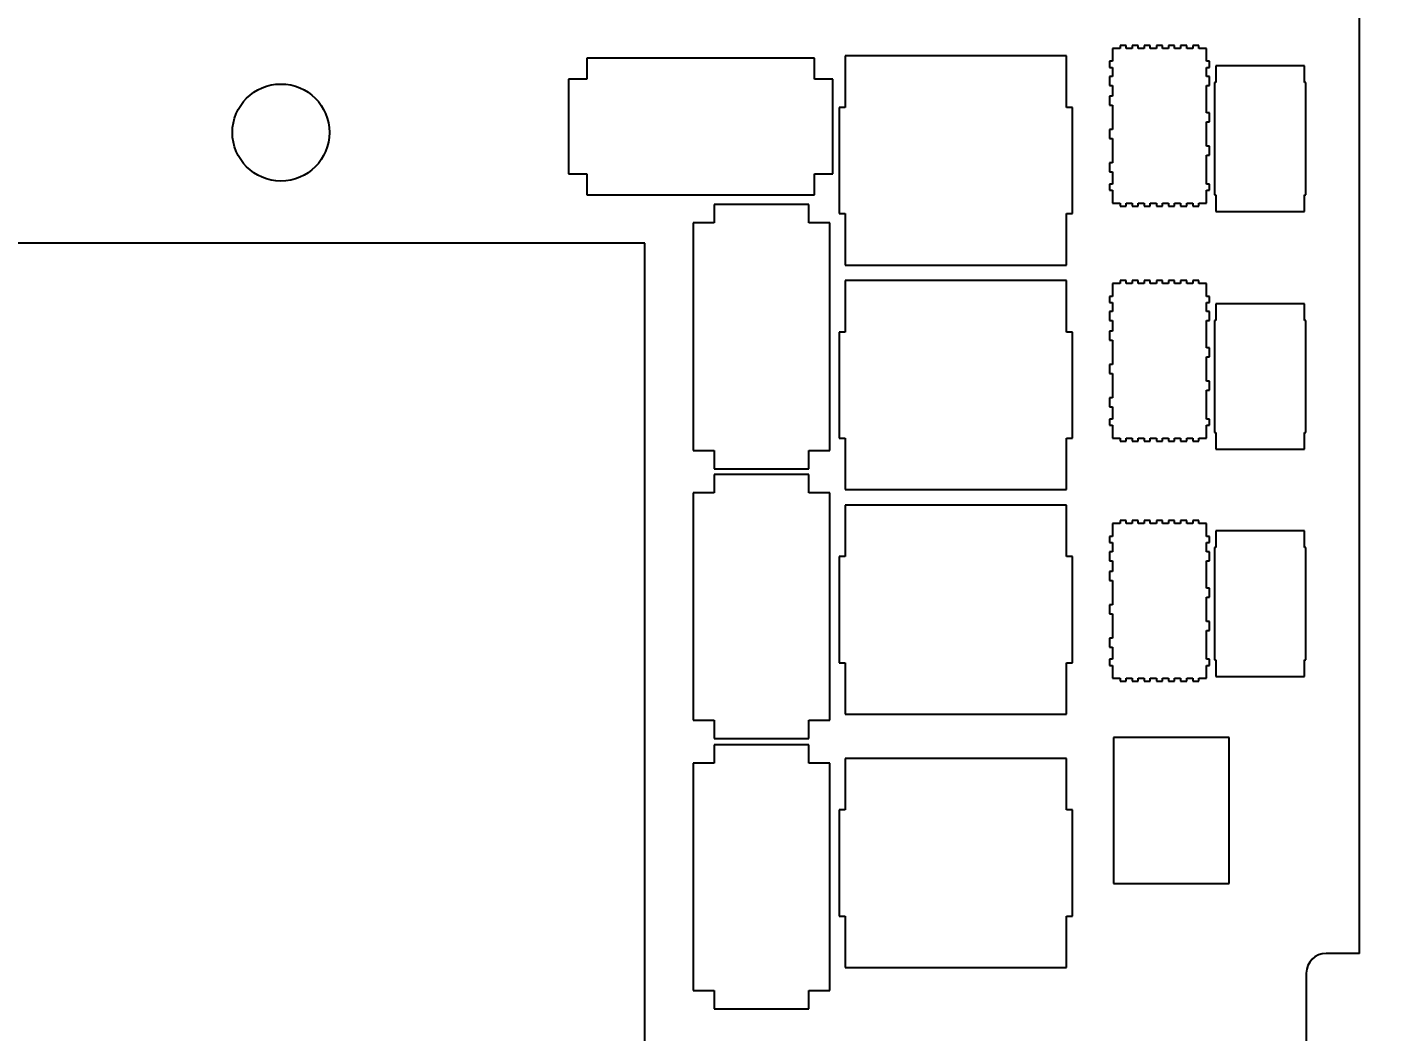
# Model space of a CAD drawing. Header units: millimetres. Extents: x 33 to 453, y 25 to 322.
# Drawn here: x 140.25 to 184.89, y 205.56 to 238.71 of the extents above; entities that cross this region are included whole.
import ezdxf

# ---------------------------------------------------------------- set-up
doc = ezdxf.new("R2010")
doc.units = ezdxf.units.MM
doc.layers.add('可见', color=7, linetype='Continuous')
doc.layers.add('标注、技术要求', color=1, linetype='Continuous')
doc.styles.add('陈杰（2）', font='gbenor.shx', dxfattribs={"width": 0.8, "height": 5, "bigfont": 'gbcbig.shx'})
doc.dimstyles.new('ISO-25（1）', dxfattribs={"dimtxt": 5, "dimasz": 2.5, "dimexe": 1.25, "dimexo": 0.625, "dimtad": 1, "dimtih": 1, "dimtoh": 1, "dimdsep": 46, "dimtxsty": '陈杰（2）', "dimcen": 2.5, "dimclrt": 256, "dimadec": 0, "dimazin": 0, "dimtol": 1, "dimtp": 0.15, "dimtm": 0.15, "dimtfac": 0.75, "dimtmove": 1, "dimatfit": 3, "dimfxl": 1, "dimtolj": 1, "dimarcsym": 0})

# ---------------------------------------------------------------- blocks, each defined once
blk = doc.blocks.new('*D33')
at = {"layer": 'Defpoints', "color": 0, "transparency": 16777216}
for p in [(181.12, 246.147), (181.12, 186.147), (197.5, 186.147)]:
    blk.add_point(p, dxfattribs=at)
at = {"layer": '标注、技术要求', "color": 0, "lineweight": -2, "transparency": 16777216}
for p, q in [((181.745, 246.147), (198.75, 246.147)), ((197.5, 243.647), (197.5, 219.272)), ((197.5, 188.647), (197.5, 213.022)), ((181.745, 186.147), (198.75, 186.147))]:
    blk.add_line(p, q, dxfattribs=at)
at = {"layer": '标注、技术要求', "color": 0, "transparency": 16777216}
for points in [[(197.084, 243.647), (197.917, 243.647), (197.5, 246.147)], [(197.084, 188.647), (197.917, 188.647), (197.5, 186.147)]]:
    blk.add_solid(points, dxfattribs=at)
at = {"layer": '标注、技术要求', "transparency": 16777216, "insert": (197.5, 216.147), "char_height": 5, "attachment_point": 5, "style": '陈杰（2）'}
blk.add_mtext('\\A1;60{\\H3.75;±0.15}', dxfattribs=at)

msp = doc.modelspace()

# ---------------------------------------------------------------- linework, layer by layer
at = {"layer": '可见', "extrusion": (-1e-16, -1, 0)}
for p, q in [((184.183, 208.147), (184.183, 243.147)), ((176.04, 238), (176.04, 237.575)), ((176.29, 238), (176.04, 238)), ((176.29, 238.1), (176.29, 238)), ((176.49, 238.1), (176.29, 238.1)), ((176.49, 238), (176.49, 238.1)), ((176.69, 238), (176.49, 238)), ((176.69, 238.1), (176.69, 238)), ((176.89, 238.1), (176.69, 238.1)), ((176.89, 238), (176.89, 238.1)), ((177.09, 238), (176.89, 238)), ((177.09, 238.1), (177.09, 238)), ((177.29, 238.1), (177.09, 238.1)), ((177.29, 238), (177.29, 238.1)), ((177.49, 238), (177.29, 238)), ((177.49, 238.1), (177.49, 238)), ((177.69, 238.1), (177.49, 238.1)), ((177.69, 238), (177.69, 238.1)), ((177.89, 238), (177.69, 238)), ((177.89, 238.1), (177.89, 238)), ((178.09, 238.1), (177.89, 238.1)), ((178.09, 238), (178.09, 238.1)), ((178.29, 238), (178.09, 238)), ((178.29, 238.1), (178.29, 238)), ((178.49, 238.1), (178.29, 238.1)), ((178.49, 238), (178.49, 238.1)), ((178.69, 238), (178.49, 238)), ((178.69, 238.1), (178.69, 238)), ((178.89, 238.1), (178.69, 238.1)), ((178.89, 238), (178.89, 238.1)), ((179.14, 238), (178.89, 238)), ((179.14, 237.575), (179.14, 238)), ((166.219, 237.678), (158.715, 237.678)), ((158.715, 237.678), (158.715, 236.989)), ((166.219, 236.989), (166.219, 237.678)), ((167.229, 237.753), (167.229, 236.053)), ((174.529, 237.753), (167.229, 237.753)), ((174.529, 236.053), (174.529, 237.753)), ((175.94, 237.575), (175.94, 237.375)), ((176.04, 237.575), (175.94, 237.575)), ((179.24, 237.575), (179.14, 237.575)), ((179.24, 237.375), (179.24, 237.575)), ((175.94, 237.375), (176.04, 237.375)), ((175.94, 237.075), (175.94, 236.775)), ((176.04, 237.075), (175.94, 237.075)), ((176.04, 237.375), (176.04, 237.075)), ((179.14, 237.375), (179.24, 237.375)), ((179.14, 237.075), (179.14, 237.375)), ((179.24, 237.075), (179.14, 237.075)), ((179.24, 236.775), (179.24, 237.075)), ((179.452, 237.428), (179.452, 236.878)), ((182.373, 237.428), (179.452, 237.428)), ((182.373, 236.878), (182.373, 237.428)), ((158.109, 236.989), (158.109, 233.865)), ((158.715, 236.989), (158.109, 236.989)), ((166.825, 236.989), (166.219, 236.989)), ((166.825, 233.865), (166.825, 236.989)), ((175.94, 236.775), (176.04, 236.775)), ((176.04, 236.775), (176.04, 236.425)), ((179.14, 236.775), (179.24, 236.775)), ((179.14, 235.875), (179.14, 236.775)), ((179.411, 236.878), (179.411, 233.175)), ((179.452, 236.878), (179.411, 236.878)), ((182.414, 236.878), (182.373, 236.878)), ((182.414, 233.175), (182.414, 236.878)), ((175.94, 236.425), (175.94, 236.125)), ((176.04, 236.425), (175.94, 236.425)), ((167.029, 236.053), (167.029, 235.803)), ((167.229, 236.053), (167.029, 236.053)), ((167.029, 235.803), (167.029, 232.803)), ((174.729, 236.053), (174.529, 236.053)), ((174.729, 235.803), (174.729, 236.053)), ((174.729, 232.803), (174.729, 235.803)), ((175.94, 236.125), (176.04, 236.125)), ((176.04, 236.125), (176.04, 235.325)), ((179.24, 235.875), (179.14, 235.875)), ((179.24, 235.575), (179.24, 235.875)), ((175.94, 235.325), (175.94, 235.025)), ((176.04, 235.325), (175.94, 235.325)), ((179.14, 235.575), (179.24, 235.575)), ((179.14, 234.775), (179.14, 235.575)), ((175.94, 235.025), (176.04, 235.025)), ((176.04, 235.025), (176.04, 234.225)), ((179.24, 234.775), (179.14, 234.775)), ((179.14, 234.475), (179.24, 234.475)), ((179.14, 233.525), (179.14, 234.475)), ((179.24, 234.475), (179.24, 234.775)), ((175.94, 234.225), (175.94, 233.925)), ((176.04, 234.225), (175.94, 234.225)), ((175.94, 233.925), (176.04, 233.925)), ((176.04, 233.925), (176.04, 233.525)), ((158.109, 233.865), (158.715, 233.865)), ((158.715, 233.865), (158.715, 233.175)), ((166.219, 233.865), (166.825, 233.865)), ((166.219, 233.175), (166.219, 233.865)), ((175.94, 233.525), (175.94, 233.325)), ((176.04, 233.525), (175.94, 233.525)), ((179.24, 233.525), (179.14, 233.525)), ((179.24, 233.325), (179.24, 233.525)), ((158.715, 233.175), (166.219, 233.175)), ((175.94, 233.325), (176.04, 233.325)), ((176.04, 233.325), (176.04, 232.9)), ((179.14, 233.325), (179.24, 233.325)), ((179.14, 232.9), (179.14, 233.325)), ((179.411, 233.175), (179.452, 233.175)), ((179.452, 233.175), (179.452, 232.625)), ((182.373, 233.175), (182.414, 233.175)), ((182.373, 232.625), (182.373, 233.175)), ((162.91, 232.85), (162.91, 232.244)), ((166.034, 232.85), (162.91, 232.85)), ((166.034, 232.244), (166.034, 232.85)), ((167.029, 232.803), (167.029, 232.553)), ((174.729, 232.553), (174.729, 232.803)), ((176.04, 232.9), (176.29, 232.9)), ((176.29, 232.9), (176.29, 232.8)), ((176.29, 232.8), (176.49, 232.8)), ((176.49, 232.9), (176.69, 232.9)), ((176.49, 232.8), (176.49, 232.9)), ((176.69, 232.9), (176.69, 232.8)), ((176.69, 232.8), (176.89, 232.8)), ((176.89, 232.9), (177.09, 232.9)), ((176.89, 232.8), (176.89, 232.9)), ((177.09, 232.9), (177.09, 232.8)), ((177.09, 232.8), (177.29, 232.8)), ((177.29, 232.9), (177.49, 232.9)), ((177.29, 232.8), (177.29, 232.9)), ((177.49, 232.9), (177.49, 232.8)), ((177.49, 232.8), (177.69, 232.8)), ((177.69, 232.9), (177.89, 232.9)), ((177.69, 232.8), (177.69, 232.9)), ((177.89, 232.9), (177.89, 232.8)), ((177.89, 232.8), (178.09, 232.8)), ((178.09, 232.9), (178.29, 232.9)), ((178.09, 232.8), (178.09, 232.9)), ((178.29, 232.9), (178.29, 232.8)), ((178.29, 232.8), (178.49, 232.8)), ((178.49, 232.9), (178.69, 232.9)), ((178.49, 232.8), (178.49, 232.9)), ((178.69, 232.9), (178.69, 232.8)), ((178.69, 232.8), (178.89, 232.8)), ((178.89, 232.9), (179.14, 232.9)), ((178.89, 232.8), (178.89, 232.9)), ((179.452, 232.625), (182.373, 232.625)), ((162.221, 232.244), (162.221, 224.74)), ((162.91, 232.244), (162.221, 232.244)), ((166.724, 232.244), (166.034, 232.244)), ((166.724, 224.74), (166.724, 232.244)), ((167.029, 232.553), (167.229, 232.553)), ((167.229, 232.553), (167.229, 230.853)), ((174.529, 230.853), (174.529, 232.553)), ((174.529, 232.553), (174.729, 232.553)), ((160.623, 231.577), (136.623, 231.577)), ((160.623, 196.577), (160.623, 231.577)), ((167.229, 230.853), (174.529, 230.853)), ((176.29, 230.347), (176.29, 230.247)), ((176.49, 230.347), (176.29, 230.347)), ((176.49, 230.247), (176.49, 230.347)), ((176.69, 230.347), (176.69, 230.247)), ((176.89, 230.347), (176.69, 230.347)), ((176.89, 230.247), (176.89, 230.347)), ((177.09, 230.347), (177.09, 230.247)), ((177.29, 230.347), (177.09, 230.347)), ((177.29, 230.247), (177.29, 230.347)), ((177.49, 230.347), (177.49, 230.247)), ((177.69, 230.347), (177.49, 230.347)), ((177.69, 230.247), (177.69, 230.347)), ((177.89, 230.347), (177.89, 230.247)), ((178.09, 230.347), (177.89, 230.347)), ((178.09, 230.247), (178.09, 230.347)), ((178.29, 230.347), (178.29, 230.247)), ((178.49, 230.347), (178.29, 230.347)), ((178.49, 230.247), (178.49, 230.347)), ((178.69, 230.347), (178.69, 230.247)), ((178.89, 230.347), (178.69, 230.347)), ((178.89, 230.247), (178.89, 230.347)), ((167.229, 230.345), (167.229, 228.645)), ((174.529, 230.345), (167.229, 230.345)), ((174.529, 228.645), (174.529, 230.345)), ((176.04, 230.247), (176.04, 229.822)), ((176.29, 230.247), (176.04, 230.247)), ((176.69, 230.247), (176.49, 230.247)), ((177.09, 230.247), (176.89, 230.247)), ((177.49, 230.247), (177.29, 230.247)), ((177.89, 230.247), (177.69, 230.247)), ((178.29, 230.247), (178.09, 230.247)), ((178.69, 230.247), (178.49, 230.247)), ((179.14, 230.247), (178.89, 230.247)), ((179.14, 229.822), (179.14, 230.247)), ((175.94, 229.822), (175.94, 229.622)), ((176.04, 229.822), (175.94, 229.822)), ((175.94, 229.622), (176.04, 229.622)), ((176.04, 229.622), (176.04, 229.323)), ((179.24, 229.822), (179.14, 229.822)), ((179.14, 229.622), (179.24, 229.622)), ((179.14, 229.323), (179.14, 229.622)), ((179.24, 229.622), (179.24, 229.822)), ((179.452, 229.58), (179.452, 229.03)), ((182.373, 229.58), (179.452, 229.58)), ((182.373, 229.03), (182.373, 229.58)), ((175.94, 229.323), (175.94, 229.023)), ((176.04, 229.323), (175.94, 229.323)), ((175.94, 229.023), (176.04, 229.023)), ((176.04, 229.023), (176.04, 228.673)), ((179.24, 229.323), (179.14, 229.323)), ((179.14, 229.023), (179.24, 229.023)), ((179.14, 228.122), (179.14, 229.023)), ((179.24, 229.023), (179.24, 229.323)), ((179.411, 229.03), (179.411, 225.326)), ((179.452, 229.03), (179.411, 229.03)), ((182.414, 229.03), (182.373, 229.03)), ((182.414, 225.326), (182.414, 229.03)), ((167.029, 228.645), (167.029, 228.395)), ((167.229, 228.645), (167.029, 228.645)), ((174.729, 228.645), (174.529, 228.645)), ((174.729, 228.395), (174.729, 228.645)), ((175.94, 228.673), (175.94, 228.372)), ((176.04, 228.673), (175.94, 228.673)), ((167.029, 228.395), (167.029, 225.395)), ((174.729, 225.395), (174.729, 228.395)), ((175.94, 228.372), (176.04, 228.372)), ((176.04, 228.372), (176.04, 227.572)), ((179.24, 228.122), (179.14, 228.122)), ((179.24, 227.822), (179.24, 228.122)), ((179.14, 227.822), (179.24, 227.822)), ((179.14, 227.023), (179.14, 227.822)), ((175.94, 227.572), (175.94, 227.272)), ((176.04, 227.572), (175.94, 227.572)), ((175.94, 227.272), (176.04, 227.272)), ((176.04, 227.272), (176.04, 226.472)), ((179.24, 227.023), (179.14, 227.023)), ((179.24, 226.722), (179.24, 227.023)), ((175.94, 226.472), (175.94, 226.172)), ((176.04, 226.472), (175.94, 226.472)), ((179.14, 226.722), (179.24, 226.722)), ((179.14, 225.772), (179.14, 226.722)), ((175.94, 226.172), (176.04, 226.172)), ((176.04, 226.172), (176.04, 225.772)), ((175.94, 225.772), (175.94, 225.572)), ((176.04, 225.772), (175.94, 225.772)), ((175.94, 225.572), (176.04, 225.572)), ((176.04, 225.572), (176.04, 225.148)), ((179.24, 225.772), (179.14, 225.772)), ((179.14, 225.572), (179.24, 225.572)), ((179.14, 225.148), (179.14, 225.572)), ((179.24, 225.572), (179.24, 225.772)), ((167.029, 225.395), (167.029, 225.145)), ((167.029, 225.145), (167.229, 225.145)), ((167.229, 225.145), (167.229, 223.445)), ((174.529, 223.445), (174.529, 225.145)), ((174.529, 225.145), (174.729, 225.145)), ((174.729, 225.145), (174.729, 225.395)), ((176.04, 225.148), (176.29, 225.148)), ((176.29, 225.148), (176.29, 225.047)), ((176.29, 225.047), (176.49, 225.047)), ((176.49, 225.148), (176.69, 225.148)), ((176.49, 225.047), (176.49, 225.148)), ((176.69, 225.148), (176.69, 225.047)), ((176.69, 225.047), (176.89, 225.047)), ((176.89, 225.148), (177.09, 225.148)), ((176.89, 225.047), (176.89, 225.148)), ((177.09, 225.148), (177.09, 225.047)), ((177.09, 225.047), (177.29, 225.047)), ((177.29, 225.148), (177.49, 225.148)), ((177.29, 225.047), (177.29, 225.148)), ((177.49, 225.148), (177.49, 225.047)), ((177.49, 225.047), (177.69, 225.047)), ((177.69, 225.148), (177.89, 225.148)), ((177.69, 225.047), (177.69, 225.148)), ((177.89, 225.148), (177.89, 225.047)), ((177.89, 225.047), (178.09, 225.047)), ((178.09, 225.148), (178.29, 225.148)), ((178.09, 225.047), (178.09, 225.148)), ((178.29, 225.148), (178.29, 225.047)), ((178.29, 225.047), (178.49, 225.047)), ((178.49, 225.148), (178.69, 225.148)), ((178.49, 225.047), (178.49, 225.148)), ((178.69, 225.148), (178.69, 225.047)), ((178.69, 225.047), (178.89, 225.047)), ((178.89, 225.148), (179.14, 225.148)), ((178.89, 225.047), (178.89, 225.148)), ((179.411, 225.326), (179.452, 225.326)), ((179.452, 225.326), (179.452, 224.776)), ((182.373, 225.326), (182.414, 225.326)), ((182.373, 224.776), (182.373, 225.326)), ((162.221, 224.74), (162.91, 224.74)), ((162.91, 224.74), (162.91, 224.134)), ((166.034, 224.74), (166.724, 224.74)), ((166.034, 224.134), (166.034, 224.74)), ((179.452, 224.776), (182.373, 224.776)), ((162.91, 224.134), (166.034, 224.134)), ((162.91, 223.948), (162.91, 223.342)), ((166.034, 223.948), (162.91, 223.948)), ((166.034, 223.342), (166.034, 223.948)), ((162.221, 223.342), (162.221, 215.839)), ((162.91, 223.342), (162.221, 223.342)), ((166.724, 223.342), (166.034, 223.342)), ((166.724, 215.839), (166.724, 223.342)), ((167.229, 223.445), (174.529, 223.445)), ((167.229, 222.937), (167.229, 221.237)), ((174.529, 222.937), (167.229, 222.937)), ((174.529, 221.237), (174.529, 222.937)), ((176.04, 222.323), (176.04, 221.898)), ((176.29, 222.323), (176.04, 222.323)), ((176.29, 222.423), (176.29, 222.323)), ((176.49, 222.423), (176.29, 222.423)), ((176.49, 222.323), (176.49, 222.423)), ((176.69, 222.323), (176.49, 222.323)), ((176.69, 222.423), (176.69, 222.323)), ((176.89, 222.423), (176.69, 222.423)), ((176.89, 222.323), (176.89, 222.423)), ((177.09, 222.323), (176.89, 222.323)), ((177.09, 222.423), (177.09, 222.323)), ((177.29, 222.423), (177.09, 222.423)), ((177.29, 222.323), (177.29, 222.423)), ((177.49, 222.323), (177.29, 222.323)), ((177.49, 222.423), (177.49, 222.323)), ((177.69, 222.423), (177.49, 222.423)), ((177.69, 222.323), (177.69, 222.423)), ((177.89, 222.323), (177.69, 222.323)), ((177.89, 222.423), (177.89, 222.323)), ((178.09, 222.423), (177.89, 222.423)), ((178.09, 222.323), (178.09, 222.423)), ((178.29, 222.323), (178.09, 222.323)), ((178.29, 222.423), (178.29, 222.323)), ((178.49, 222.423), (178.29, 222.423)), ((178.49, 222.323), (178.49, 222.423)), ((178.69, 222.323), (178.49, 222.323)), ((178.69, 222.423), (178.69, 222.323)), ((178.89, 222.423), (178.69, 222.423)), ((178.89, 222.323), (178.89, 222.423)), ((179.14, 222.323), (178.89, 222.323)), ((179.14, 221.898), (179.14, 222.323)), ((175.94, 221.898), (175.94, 221.698)), ((176.04, 221.898), (175.94, 221.898)), ((179.24, 221.898), (179.14, 221.898)), ((179.24, 221.698), (179.24, 221.898)), ((179.452, 222.087), (179.452, 221.537)), ((182.373, 222.087), (179.452, 222.087)), ((182.373, 221.537), (182.373, 222.087)), ((175.94, 221.698), (176.04, 221.698)), ((176.04, 221.698), (176.04, 221.398)), ((179.14, 221.698), (179.24, 221.698)), ((179.14, 221.398), (179.14, 221.698)), ((179.411, 221.537), (179.411, 217.833)), ((179.452, 221.537), (179.411, 221.537)), ((182.414, 221.537), (182.373, 221.537)), ((182.414, 217.833), (182.414, 221.537)), ((167.029, 221.237), (167.029, 220.987)), ((167.229, 221.237), (167.029, 221.237)), ((167.029, 220.987), (167.029, 217.987)), ((174.729, 221.237), (174.529, 221.237)), ((174.729, 220.987), (174.729, 221.237)), ((174.729, 217.987), (174.729, 220.987)), ((175.94, 221.398), (175.94, 221.098)), ((176.04, 221.398), (175.94, 221.398)), ((175.94, 221.098), (176.04, 221.098)), ((176.04, 221.098), (176.04, 220.748)), ((179.24, 221.398), (179.14, 221.398)), ((179.14, 221.098), (179.24, 221.098)), ((179.14, 220.198), (179.14, 221.098)), ((179.24, 221.098), (179.24, 221.398)), ((175.94, 220.748), (175.94, 220.448)), ((176.04, 220.748), (175.94, 220.748)), ((175.94, 220.448), (176.04, 220.448)), ((176.04, 220.448), (176.04, 219.648)), ((179.24, 220.198), (179.14, 220.198)), ((179.24, 219.898), (179.24, 220.198)), ((175.94, 219.648), (175.94, 219.348)), ((176.04, 219.648), (175.94, 219.648)), ((179.14, 219.898), (179.24, 219.898)), ((179.14, 219.098), (179.14, 219.898)), ((175.94, 219.348), (176.04, 219.348)), ((176.04, 219.348), (176.04, 218.548)), ((179.24, 219.098), (179.14, 219.098)), ((179.14, 218.798), (179.24, 218.798)), ((179.14, 217.848), (179.14, 218.798)), ((179.24, 218.798), (179.24, 219.098)), ((175.94, 218.548), (175.94, 218.248)), ((176.04, 218.548), (175.94, 218.548)), ((167.029, 217.987), (167.029, 217.737)), ((174.729, 217.737), (174.729, 217.987)), ((175.94, 218.248), (176.04, 218.248)), ((175.94, 217.848), (175.94, 217.648)), ((176.04, 217.848), (175.94, 217.848)), ((176.04, 218.248), (176.04, 217.848)), ((179.24, 217.848), (179.14, 217.848)), ((179.24, 217.648), (179.24, 217.848)), ((167.029, 217.737), (167.229, 217.737)), ((167.229, 217.737), (167.229, 216.037)), ((174.529, 216.037), (174.529, 217.737)), ((174.529, 217.737), (174.729, 217.737)), ((175.94, 217.648), (176.04, 217.648)), ((176.04, 217.648), (176.04, 217.223)), ((179.14, 217.648), (179.24, 217.648)), ((179.14, 217.223), (179.14, 217.648)), ((179.411, 217.833), (179.452, 217.833)), ((179.452, 217.833), (179.452, 217.283)), ((182.373, 217.833), (182.414, 217.833)), ((182.373, 217.283), (182.373, 217.833)), ((176.04, 217.223), (176.29, 217.223)), ((176.29, 217.223), (176.29, 217.123)), ((176.29, 217.123), (176.49, 217.123)), ((176.49, 217.223), (176.69, 217.223)), ((176.49, 217.123), (176.49, 217.223)), ((176.69, 217.223), (176.69, 217.123)), ((176.69, 217.123), (176.89, 217.123)), ((176.89, 217.223), (177.09, 217.223)), ((176.89, 217.123), (176.89, 217.223)), ((177.09, 217.223), (177.09, 217.123)), ((177.09, 217.123), (177.29, 217.123)), ((177.29, 217.223), (177.49, 217.223)), ((177.29, 217.123), (177.29, 217.223)), ((177.49, 217.223), (177.49, 217.123)), ((177.49, 217.123), (177.69, 217.123)), ((177.69, 217.223), (177.89, 217.223)), ((177.69, 217.123), (177.69, 217.223)), ((177.89, 217.223), (177.89, 217.123)), ((177.89, 217.123), (178.09, 217.123)), ((178.09, 217.223), (178.29, 217.223)), ((178.09, 217.123), (178.09, 217.223)), ((178.29, 217.223), (178.29, 217.123)), ((178.29, 217.123), (178.49, 217.123)), ((178.49, 217.223), (178.69, 217.223)), ((178.49, 217.123), (178.49, 217.223)), ((178.69, 217.223), (178.69, 217.123)), ((178.69, 217.123), (178.89, 217.123)), ((178.89, 217.223), (179.14, 217.223)), ((178.89, 217.123), (178.89, 217.223)), ((179.452, 217.283), (182.373, 217.283)), ((162.221, 215.839), (162.91, 215.839)), ((162.91, 215.839), (162.91, 215.232)), ((166.034, 215.839), (166.724, 215.839)), ((166.034, 215.232), (166.034, 215.839)), ((167.229, 216.037), (174.529, 216.037)), ((162.91, 215.232), (166.034, 215.232)), ((179.888, 215.265), (176.077, 215.265)), ((176.077, 215.265), (176.077, 210.449)), ((179.888, 210.449), (179.888, 215.265)), ((162.91, 215.031), (162.91, 214.424)), ((166.034, 215.031), (162.91, 215.031)), ((166.034, 214.424), (166.034, 215.031)), ((162.221, 214.424), (162.221, 206.921)), ((162.91, 214.424), (162.221, 214.424)), ((166.724, 214.424), (166.034, 214.424)), ((166.724, 206.921), (166.724, 214.424)), ((167.229, 214.58), (167.229, 212.88)), ((174.529, 214.58), (167.229, 214.58)), ((174.529, 212.88), (174.529, 214.58)), ((167.029, 212.88), (167.029, 212.63)), ((167.229, 212.88), (167.029, 212.88)), ((167.029, 212.63), (167.029, 209.63)), ((174.729, 212.88), (174.529, 212.88)), ((174.729, 212.63), (174.729, 212.88)), ((174.729, 209.63), (174.729, 212.63)), ((176.077, 210.449), (179.888, 210.449)), ((167.029, 209.63), (167.029, 209.38)), ((167.029, 209.38), (167.229, 209.38)), ((167.229, 209.38), (167.229, 207.68)), ((174.529, 207.68), (174.529, 209.38)), ((174.529, 209.38), (174.729, 209.38)), ((174.729, 209.38), (174.729, 209.63)), ((184.183, 208.147), (183.083, 208.147)), ((167.229, 207.68), (174.529, 207.68)), ((182.433, 207.497), (182.433, 204.797)), ((162.221, 206.921), (162.91, 206.921)), ((162.91, 206.921), (162.91, 206.315)), ((166.034, 206.921), (166.724, 206.921)), ((166.034, 206.315), (166.034, 206.921)), ((162.91, 206.315), (166.034, 206.315))]:
    msp.add_line(p, q, dxfattribs=at)
at = {"layer": '可见'}
msp.add_circle((148.623, 235.227), 1.6, dxfattribs=at)
msp.add_arc((183.083, 207.497), 0.65, 90, 180, dxfattribs=at)

# ---------------------------------------------------------------- dimensions: what is measured, and where the dimension line sits
at = {"layer": '标注、技术要求'}
dim = msp.add_linear_dim(base=(197.5, 186.147), p1=(181.12, 246.147), p2=(181.12, 186.147), angle=90, dimstyle='ISO-25（1）', dxfattribs=at)
dim.commit()
dim.dimension.update_dxf_attribs({"geometry": '*D33', "text_midpoint": (197.5, 216.147)})

doc.saveas('drawing.dxf')
